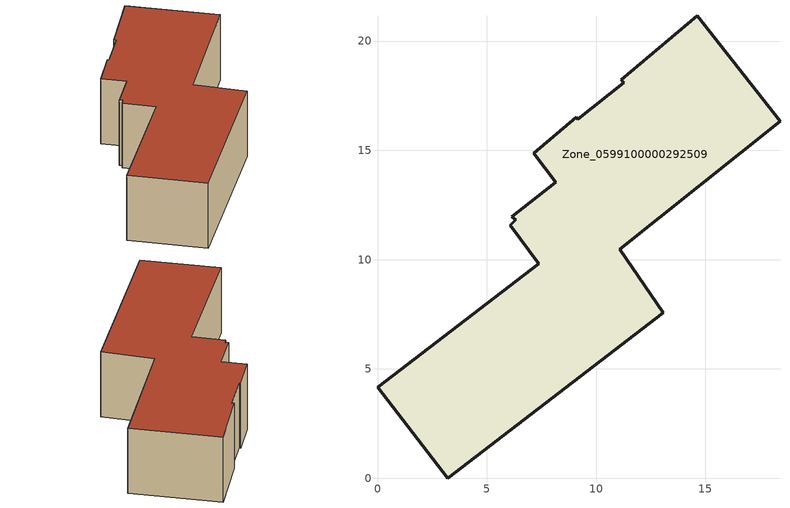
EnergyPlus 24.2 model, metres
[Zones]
Zone_0599100000292509
 floor ground (C_G): 9.16,16.42 11.26,18.1 11.16,18.24 14.64,21.16 18.41,16.33 11.08,10.47 13.06,7.56 3.21,0 0,4.16 7.38,9.82 6.07,11.57 6.33,11.81 6.15,11.96 8.16,13.54 7.14,14.88 9.1,16.51 z0
 wall outside (C_F): 11.08,10.47 18.41,16.33 14.64,21.16 11.16,18.24 11.26,18.1 9.16,16.42 9.1,16.51 7.14,14.88 8.16,13.54 6.15,11.96 6.33,11.81 6.07,11.57 7.38,9.82 0,4.16 3.21,0 13.06,7.56 11.08,10.47 z0:4.67
 roof outside (C_R): 11.26,18.1 9.16,16.42 9.1,16.51 7.14,14.88 8.16,13.54 6.15,11.96 6.33,11.81 6.07,11.57 7.38,9.82 0,4.16 3.21,0 13.06,7.56 11.08,10.47 18.41,16.33 14.64,21.16 11.16,18.24 z4.67
[BUILDING]
Pand.0599100000292509: North Axis=0; Terrain=City; Loads Convergence Tolerance Value=0.04; Temperature Convergence Tolerance Value=0.4; Solar Distribution=FullExterior; Maximum Number of Warmup Days=25; Minimum Number of Warmup Days=1
[Site:Location]
Rotterdam.The.Hague.AP_ZH_NLD Design_Conditions: Latitude=51.96; Longitude=4.45; Time Zone=1; Elevation=-4.5
[SITE:GROUNDTEMPERATURE:BUILDINGSURFACE]
18, 18, 18, 18, 18, 18, 18, 18, 18, 18, 18, 18
[MATERIAL] Thermal Absorptance=0.9; Solar Absorptance=0.7; Visible Absorptance=0.7
Name | Roughness | Thickness | Conductivity | Density | Specific Heat
G.D.1965 | MediumSmooth | 0.15 | 1 | 540 | 1210
F.D.1965 | Rough | 0.3 | 0.857143 | 1920 | 840
R.D.1965 | MediumRough | 0.2 | 0.08 | 1500 | 1000
[CONSTRUCTION]
C_G: G.D.1965
C_F: F.D.1965
C_R: R.D.1965
[ZONE]
Zone_0599100000292509: Type=1; Multiplier=1; Ceiling Height=Autocalculate; Volume=Autocalculate; Floor Area=autocalculate; Part of Total Floor Area=Yes
[ZONEINFILTRATION:DESIGNFLOWRATE]
Infil_Zone_0599100000292509: Zone or ZoneList or Space or SpaceList=Zone_0599100000292509; Schedule=AlwaysOn; Design Flow Rate Calculation Method=Flow/Area; Flow Rate per Floor Area=0.0042; Constant Term Coefficient=1; Temperature Term Coefficient=0; Velocity Term Coefficient=0; Velocity Squared Term Coefficient=0
[HVACTEMPLATE:ZONE:IDEALLOADSAIRSYSTEM]
Zone_0599100000292509: Maximum Heating Supply Air Temperature=50; Minimum Cooling Supply Air Temperature=13; Maximum Heating Supply Air Humidity Ratio=0.0156; Minimum Cooling Supply Air Humidity Ratio=0.0077; Heating Limit=NoLimit; Cooling Limit=NoLimit; Dehumidification Control Type=ConstantSensibleHeatRatio; Cooling Sensible Heat Ratio=0.7; Dehumidification Setpoint=60; Humidification Control Type=None; Humidification Setpoint=30; Outdoor Air Method=None; Outdoor Air Flow Rate per Person=0.00944; Outdoor Air Flow Rate per Zone Floor Area=0; Outdoor Air Flow Rate per Zone=0; Demand Controlled Ventilation Type=None; Outdoor Air Economizer Type=NoEconomizer; Heat Recovery Type=None; Sensible Heat Recovery Effectiveness=0.7; Latent Heat Recovery Effectiveness=0.65
[ZONECONTROL:THERMOSTAT]
ThermostatControl_Zone_0599100000292509: Zone or ZoneList=Zone_0599100000292509; Control Type Schedule=DualSetpointControlType; Control 1=Thermostat_Zone_0599100000292509; Temperature Difference Between Cutout And Setpoint=0
[THERMOSTATSETPOINT:DUALSETPOINT]
Thermostat_Zone_0599100000292509: Heating Setpoint Temperature Schedule=HeatingSetpoint_Zone_0599100000292509; Cooling Setpoint Temperature Schedule=CoolingSetpoint_Zone_0599100000292509
[SCHEDULE:COMPACT]
HeatingSetpoint_Zone_0599100000292509: Through: 12/31, For: AllDays, Until: 24:00, 21
CoolingSetpoint_Zone_0599100000292509: Through: 12/31, For: AllDays, Until: 24:00, 24
DualSetpointControlType: Through: 12/31, For: AllDays, Until: 24:00, 4
AlwaysOn: Through: 12/31, For: AllDays, Until: 24:00, 1
